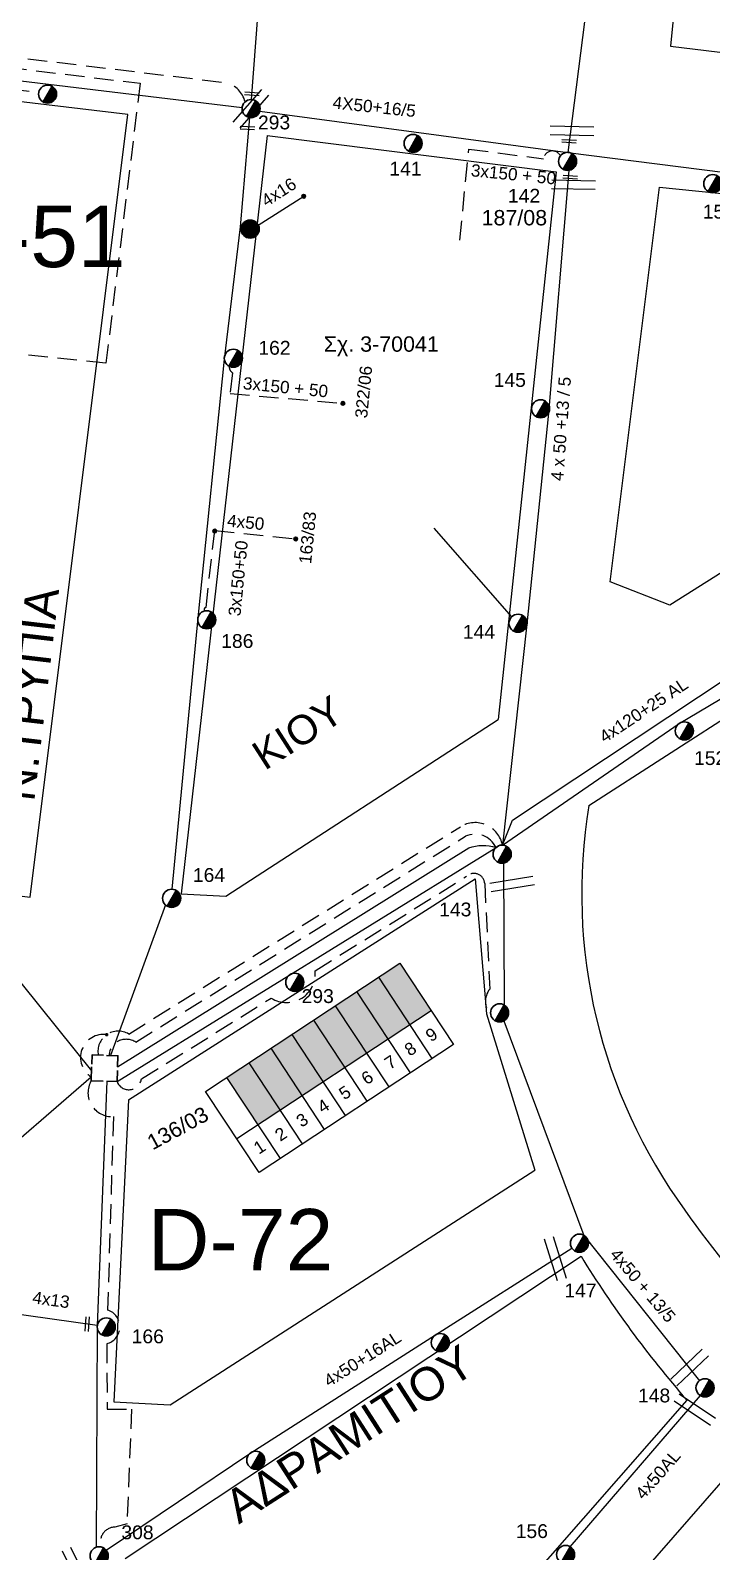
# Model space of a CAD drawing. Header units: millimetres. Extents: x 1421 to 7547, y 822 to 1863.
# Drawn here: x 5642.2 to 5731, y 1402.8 to 1601 of the extents above; entities that cross this region are included whole.
import ezdxf
from ezdxf.enums import TextEntityAlignment as Align

# ---------------------------------------------------------------- set-up
doc = ezdxf.new("R2010")
doc.units = ezdxf.units.MM
doc.linetypes.add('DASHED', pattern=[19.05, 12.7, -6.35])
doc.layers.get('0').update_dxf_attribs({"lineweight": 30})
for name, color, linetype, lineweight in [('3x150+50', 7, 'Continuous', 30), ('3x45+60_10+13_5', 7, 'Continuous', 30), ('3x50+35+16AL', 7, 'Continuous', 30), ('4x13', 7, 'Continuous', 30), ('4x50+13_5', 7, 'Continuous', 30), ('4x50+16_5', 7, 'Continuous', 30), ('4x50AL', 7, 'Continuous', 30), ('Pillar OTE', 7, 'Continuous', 30), ('TEXT_ΚΑΛΩΔΙΩΝ', 7, 'Continuous', 30), ('Άγνωστο εναέριο καλώδιο', 7, 'Continuous', 30), ('Άγνωστο Υπόγειο Καλώδιο', 7, 'DASHED', 30), ('Γυμνά εναέρια ΧΤ και ΦΟΠ (3Φ)   4x50+16AL', 7, 'Continuous', 30), ('Εναέρια παροχή ΧΤ 4x16', 7, 'SYN_LINE', 30), ('Καλώδια ΧΤ   3x150+50CU', 7, 'DASHED', 30), ('Καλώδια ΧΤ   3x150AL+50CU', 7, 'DASHED', 30), ('Μηχανική τομή', 7, 'Continuous', 30), ('Περίπτερο', 7, 'Continuous', 30), ('Στύλος Ξύλινος', 7, 'Continuous', 30), ('Στύλος Ξύλινος @ 1', 7, 'Continuous', 30), ('Στύλος ΦΜ', 7, 'Continuous', 30), ('Στύλος ΦΜ @ 1', 7, 'Continuous', 30), ('Συνδέσεις', 7, 'Continuous', 30), ('Συνεστραμμένα ΧΤ  4x120+25 AL', 7, 'SYN_LINE', 30), ('Τομή', 7, 'Continuous', 30), ('Υπόβαθρο ΔΕΗ', 7, 'Continuous', 30), ('Υπόγεια Καλώδια Δικτύου ΧΤ  4x50AL', 7, 'DASHED', 30)]:
    doc.layers.add(name, color=color, linetype=linetype, lineweight=lineweight)
doc.styles.add('arial', font='arial.ttf')
doc.styles.get("Standard").update_dxf_attribs({"font": 'arial.ttf'})
doc.linetypes.add('SYN_LINE', pattern='A,0.5,-0.0001,["/\\/\\/\\/",Standard,S=0.1,R=0,X=0,Y=-0.05],-0.25', length=0.7501)

# ---------------------------------------------------------------- blocks, each defined once
blk = doc.blocks.new('ΥΠΑΡΧΩΝ ΤΣΙΜΕΝΤΕΝΙΟΣ ΣΤΥΛΟΣ')
at = {"layer": 'Στύλος ΦΜ'}
blk.add_hatch(color=7, dxfattribs=at).paths.add_polyline_path([(-1.29, -2.28, 0.574793), (2.62, 0, 0.268822), (1.3, 2.27)])
at = {"layer": 'Στύλος ΦΜ', "color": 7}
blk.add_line((-1.29, -2.28), (1.3, 2.27), dxfattribs=at)
blk.add_circle((0, 0), 2.62, dxfattribs=at)
at = {"layer": 'Στύλος ΦΜ', "flags": 4}
for tag, p in [('ΑΡΙΘΜΟΣ', (-4.68, 8.05)), ('ΤΥΠΟΣ', (-4.91, 3.03))]:
    blk.add_attdef(tag, p, '', height=4, dxfattribs=at)
blk = doc.blocks.new('PILLAR YPOSTATHMOU')
at = {"layer": 'Περίπτερο', "ltscale": 40}
for points in [[(540.43, 2525.12), (540.43, 2526.01), (541.51, 2526.01)], [(541.59, 2523.53), (540.43, 2523.53), (540.43, 2524.86)], [(541.82, 2526.01), (542.91, 2526.01), (542.91, 2524.95)], [(542.91, 2524.59), (542.91, 2523.53), (541.92, 2523.53)]]:
    blk.add_lwpolyline(points, dxfattribs=at)
blk = doc.blocks.new('ΥΠΑΡΧΩΝ ΞΥΛΙΝΟΣ ΣΤΥΛΟΣ')
at = {"layer": 'Στύλος Ξύλινος'}
h = blk.add_hatch(color=7, dxfattribs=at)
h.paths.add_polyline_path([(-2.62, 0, 0.270008), (-1.29, -2.28), (1.3, 2.27, 0.576266)])
h.paths.add_polyline_path([(-1.29, -2.28, 0.574793), (2.62, 0, 0.268822), (1.3, 2.27)])
at = {"layer": 'Στύλος Ξύλινος', "color": 7}
blk.add_line((-1.29, -2.28), (1.3, 2.27), dxfattribs=at)
blk.add_circle((0, 0), 2.62, dxfattribs=at)
at = {"layer": 'Στύλος Ξύλινος', "flags": 4}
for tag, p in [('ΑΡΙΘΜΟΣ', (-4.91, 8.6)), ('ΤΥΠΟΣ', (-4.85, 3.39))]:
    blk.add_attdef(tag, p, '', height=4, dxfattribs=at)
blk = doc.blocks.new('ΜΗΧΑΝΙΚΗ ΤΟΜΗ')
at = {"layer": 'Μηχανική τομή', "lineweight": -3, "ltscale": 40}
for p, q in [((-3.78, 1.15), (3.8, 1.15)), ((3.8, -0.4), (-3.78, -0.4))]:
    blk.add_line(p, q, dxfattribs=at)
blk = doc.blocks.new('ΤΟΜΗ')
at = {"layer": 'Τομή', "lineweight": -3, "ltscale": 40}
for p, q in [((-11.37, 1.1), (11.37, 1.1)), ((11.37, -3.57), (-11.37, -3.57))]:
    blk.add_line(p, q, dxfattribs=at)
blk = doc.blocks.new('_ΣΥΝΔΕΣΗ')
at = {"layer": 'Συνδέσεις', "linetype": 'SYN_LINE', "ltscale": 40}
blk.add_hatch(color=256, dxfattribs=at).paths.add_polyline_path([(0.5, -0.01, 1), (-0.5, -0.01, 1)])
at = {"layer": 'Συνδέσεις'}
blk.add_circle((0, -0.01), 0.5, dxfattribs=at)

msp = doc.modelspace()

# ---------------------------------------------------------------- hatches: boundary and pattern name
at = {"layer": 'Καλώδια ΧΤ   3x150+50CU', "linetype": 'DASHED', "lineweight": -3, "ltscale": 0.2}
h = msp.add_hatch(color=173, dxfattribs=at)
h.dxf.hatch_style = 1
h.paths.add_polyline_path([(5690.39, 1479.49), (5687.6, 1477.65), (5691.66, 1471.5), (5694.45, 1473.33)])
h = msp.add_hatch(color=30, dxfattribs=at)
h.dxf.hatch_style = 1
h.paths.add_polyline_path([(5687.56, 1477.62), (5684.77, 1475.79), (5688.84, 1469.63), (5691.62, 1471.47)])
h = msp.add_hatch(color=133, dxfattribs=at)
h.dxf.hatch_style = 1
h.paths.add_polyline_path([(5684.77, 1475.79), (5681.99, 1473.95), (5686.05, 1467.79), (5688.84, 1469.63)])
h = msp.add_hatch(color=2, dxfattribs=at)
h.dxf.hatch_style = 1
h.paths.add_polyline_path([(5681.99, 1473.95), (5679.15, 1472.08), (5683.21, 1465.92), (5686.05, 1467.79)])
h = msp.add_hatch(color=5, dxfattribs=at)
h.dxf.hatch_style = 1
h.paths.add_polyline_path([(5683.21, 1465.92), (5679.15, 1472.08), (5676.33, 1470.21), (5680.39, 1464.06)])
h = msp.add_hatch(color=27, dxfattribs=at)
h.dxf.hatch_style = 1
h.paths.add_polyline_path([(5676.33, 1470.21), (5673.57, 1468.4), (5677.63, 1462.25), (5680.39, 1464.06)])
h = msp.add_hatch(color=1, dxfattribs=at)
h.dxf.hatch_style = 1
h.paths.add_polyline_path([(5671.89, 1458.46), (5674.76, 1460.36), (5670.7, 1466.5), (5667.83, 1464.61)])
h = msp.add_hatch(color=6, dxfattribs=at)
h.dxf.hatch_style = 1
h.paths.add_polyline_path([(5674.76, 1460.36), (5677.63, 1462.25), (5673.57, 1468.4), (5670.7, 1466.5)])

# ---------------------------------------------------------------- linework, layer by layer
at = {"layer": '3x150+50', "color": 133, "linetype": 'DASHED', "lineweight": -3, "ltscale": 0.2}
msp.add_lwpolyline([(5698.17, 1573.69), (5699.35, 1585.55), (5709.09, 1584.28, -0.749826), (5711.28, 1584.66, 14.890571)], format="xyb", dxfattribs=at)
at = {"layer": '3x45+60_10+13_5', "color": 6, "lineweight": -3, "ltscale": 0.2}
msp.add_lwpolyline([(5686.05, 1735.53), (5681.89, 1707.18), (5678.6, 1675.71), (5676.42, 1652.29), (5673.19, 1621.17), (5670.98, 1592)], dxfattribs=at)
at = {"layer": '3x50+35+16AL', "color": 27, "lineweight": -3, "ltscale": 0.2}
msp.add_lwpolyline([(5598.24, 1428.35), (5610.59, 1436.13), (5635.46, 1451.99), (5650.14, 1464.67)], dxfattribs=at)
at = {"layer": '4x13', "color": 10, "lineweight": -3, "ltscale": 0.2}
msp.add_lwpolyline([(5650.92, 1432.28), (5638.9, 1433.96)], dxfattribs=at)
at = {"layer": '4x50+13_5', "color": 5, "lineweight": -3, "ltscale": 0.2}
msp.add_lwpolyline([(5728.62, 1689.27), (5724.18, 1670.01), (5716.96, 1621.95), (5712.23, 1585.12)], dxfattribs=at)
at = {"layer": '4x50+13_5', "color": 173, "lineweight": -3, "ltscale": 0.2}
msp.add_lwpolyline([(5712.38, 1582.78), (5709.73, 1551.16), (5706.93, 1523.64), (5703.73, 1494.87)], dxfattribs=at)
at = {"layer": '4x50+13_5', "color": 30, "lineweight": -3, "ltscale": 0.2}
for points in [[(5703.85, 1492.52), (5703.95, 1474.04)], [(5703.93, 1471.99), (5714.34, 1444.03)], [(5714.34, 1444.03), (5729.39, 1425.09)]]:
    msp.add_lwpolyline(points, dxfattribs=at)
at = {"layer": '4x50+16_5', "color": 133, "lineweight": -3, "ltscale": 0.2}
msp.add_lwpolyline([(5672.11, 1590.51), (5712.23, 1585.12), (5756.07, 1579.56), (5778.89, 1576.85)], dxfattribs=at)
at = {"layer": '4x50AL', "color": 10, "lineweight": -3, "ltscale": 0.2}
msp.add_lwpolyline([(5712.55, 1403.47), (5729.55, 1423.15)], dxfattribs=at)
at = {"layer": 'Pillar OTE', "lineweight": -3, "ltscale": 40}
for points in [[(5672.02, 1452.23), (5665.05, 1462.78), (5690.37, 1479.48), (5697.35, 1468.91), (5672.01, 1452.23)], [(5694.58, 1467.08), (5687.6, 1477.65)], [(5691.75, 1465.22), (5684.77, 1475.79)], [(5669.11, 1456.63), (5694.44, 1473.32)], [(5688.96, 1463.38), (5681.99, 1473.95)], [(5686.12, 1461.51), (5679.15, 1472.08)], [(5683.29, 1459.65), (5676.33, 1470.21)], [(5677.67, 1455.95), (5670.7, 1466.5)], [(5680.54, 1457.84), (5673.57, 1468.4)], [(5674.79, 1454.06), (5667.83, 1464.61)]]:
    msp.add_lwpolyline(points, dxfattribs=at)
at = {"layer": 'Άγνωστο εναέριο καλώδιο', "color": 6, "lineweight": -3, "ltscale": 0.2}
msp.add_lwpolyline([(5616.78, 1597.34), (5669.8, 1590.97)], dxfattribs=at)
at = {"layer": 'Άγνωστο εναέριο καλώδιο', "color": 173, "linetype": 'SYN_LINE', "lineweight": -3, "ltscale": 15}
msp.add_lwpolyline([(5704.94, 1524.62), (5694.84, 1536.17)], dxfattribs=at)
at = {"layer": 'Άγνωστο εναέριο καλώδιο', "color": 133, "linetype": 'SYN_LINE', "lineweight": -3, "ltscale": 10}
msp.add_lwpolyline([(5653.5, 1464.06), (5702.89, 1494.55)], dxfattribs=at)
at = {"layer": 'Άγνωστο εναέριο καλώδιο', "color": 5, "linetype": 'SYN_LINE', "lineweight": -3, "ltscale": 10}
msp.add_lwpolyline([(5653.57, 1465.99), (5699.33, 1494.52, -0.162056), (5702.89, 1494.55)], format="xyb", dxfattribs=at)
at = {"layer": 'Άγνωστο εναέριο καλώδιο', "color": 10, "lineweight": -3, "ltscale": 0.2}
msp.add_lwpolyline([(5652.16, 1464.1), (5650.92, 1432.28), (5650.76, 1403.38)], dxfattribs=at)
at = {"layer": 'Άγνωστο Υπόγειο Καλώδιο', "color": 27, "lineweight": -3, "ltscale": 0.2}
msp.add_lwpolyline([(5651.06, 1467.52, -0.649429), (5655.02, 1470.26), (5698.26, 1497.26, -0.523621), (5703.73, 1494.87)], format="xyb", dxfattribs=at)
at = {"layer": 'Άγνωστο Υπόγειο Καλώδιο', "color": 173, "lineweight": -3, "ltscale": 0.2}
msp.add_lwpolyline([(5652.46, 1467.48, -0.580606), (5655.93, 1469.19), (5698.91, 1496.03, -0.412124), (5702.89, 1494.55)], format="xyb", dxfattribs=at)
at = {"layer": 'Άγνωστο Υπόγειο Καλώδιο', "color": 30, "lineweight": -3, "ltscale": 0.2}
msp.add_lwpolyline([(5653.5, 1464.06, 0.765349), (5656.69, 1464.41), (5673.6, 1474.94, 0.626344), (5679.31, 1478.5), (5699.06, 1490.81, -0.629429), (5701.42, 1489.88), (5702.07, 1476.12, 0.372948), (5702.22, 1472.73)], format="xyb", dxfattribs=at)
at = {"layer": 'Άγνωστο Υπόγειο Καλώδιο', "color": 10, "lineweight": -3, "ltscale": 0.2}
msp.add_lwpolyline([(5650.12, 1464.17, 0.593374), (5653.03, 1459.5), (5652.27, 1434.3, -0.757908), (5652.15, 1429.92), (5652.21, 1421.37), (5655.39, 1421.37), (5654.8, 1406.43), (5653.21, 1406.02, 0.500014), (5651.42, 1403.43)], format="xyb", dxfattribs=at)
at = {"layer": 'Άγνωστο Υπόγειο Καλώδιο', "color": 27, "lineweight": -3, "ltscale": 0.2}
msp.add_arc((5651.74, 1467.21), 3, 82.0308, 237.8291, dxfattribs=at)
at = {"layer": 'Γυμνά εναέρια ΧΤ και ΦΟΠ (3Φ)   4x50+16AL', "color": 6, "lineweight": -3, "ltscale": 0.2}
msp.add_lwpolyline([(5604.46, 1520.59), (5618.24, 1503.59), (5632.05, 1487.97), (5650.17, 1465.46)], dxfattribs=at)
at = {"layer": 'Γυμνά εναέρια ΧΤ και ΦΟΠ (3Φ)   4x50+16AL', "color": 10, "lineweight": -3, "ltscale": 0.2}
msp.add_lwpolyline([(5652.1, 1403), (5670.92, 1415.7), (5695, 1431.05), (5712.77, 1442.38)], dxfattribs=at)
at = {"layer": 'Εναέρια παροχή ΧΤ 4x16', "color": 2, "linetype": 'SYN_LINE', "lineweight": -3, "ltscale": 8}
msp.add_lwpolyline([(5671.91, 1575.63), (5677.83, 1579.41)], dxfattribs=at)
at = {"layer": 'Καλώδια ΧΤ   3x150+50CU', "color": 2, "lineweight": -3, "ltscale": 0.2}
msp.add_lwpolyline([(5613.92, 1562.23), (5608.26, 1562.93), (5612.7, 1599.4), (5656.52, 1594.13), (5652.05, 1557.65), (5636.98, 1559.25)], dxfattribs=at)
at = {"layer": 'Καλώδια ΧΤ   3x150+50CU', "color": 133, "lineweight": -3, "ltscale": 0.2}
msp.add_lwpolyline([(5611.63, 1600.96), (5667.78, 1594.2, -0.260276), (5670.2, 1591.71)], format="xyb", dxfattribs=at)
at = {"layer": 'Καλώδια ΧΤ   3x150+50CU', "color": 6, "lineweight": -3, "ltscale": 0.2}
msp.add_lwpolyline([(5614.21, 1564.61), (5610.93, 1565.01), (5614.4, 1593.62, -0.315687), (5616.82, 1595.93), (5643.31, 1592.97)], format="xyb", dxfattribs=at)
at = {"layer": 'Καλώδια ΧΤ   3x150AL+50CU', "color": 2, "linetype": 'Continuous', "lineweight": -3, "ltscale": 0.2}
for points in [[(5670.77, 1589.66), (5669.56, 1575.4), (5667.48, 1558.19), (5664.04, 1524.5), (5660.66, 1489.12)], [(5659.83, 1487.07), (5652.65, 1467.47)]]:
    msp.add_lwpolyline(points, dxfattribs=at)
at = {"layer": 'Καλώδια ΧΤ   3x150AL+50CU', "color": 2, "linetype": 'DASHED', "lineweight": -3, "ltscale": 0.2}
msp.add_lwpolyline([(5668.25, 1557.58, 0.414396), (5668.55, 1556.41), (5668.23, 1553.71), (5682.94, 1552.43)], format="xyb", dxfattribs=at)
at = {"layer": 'Καλώδια ΧΤ   3x150AL+50CU', "color": 2, "linetype": 'DASHED', "lineweight": -2, "ltscale": 0.2}
msp.add_lwpolyline([(5664.91, 1525.38, -0.674281), (5665.1, 1525.81), (5666.24, 1535.88)], format="xyb", dxfattribs=at)
at = {"layer": 'Συνεστραμμένα ΧΤ  4x120+25 AL', "color": 5, "lineweight": -3, "ltscale": 20}
msp.add_lwpolyline([(5703.73, 1494.87), (5705.04, 1498.12), (5741.4, 1522.22), (5745.13, 1521.6)], dxfattribs=at)
at = {"layer": 'Συνεστραμμένα ΧΤ  4x120+25 AL', "color": 133, "lineweight": -3, "ltscale": 20}
msp.add_lwpolyline([(5703.73, 1494.87), (5726.74, 1510.7), (5745.13, 1521.6)], dxfattribs=at)
at = {"layer": 'Υπόβαθρο ΔΕΗ', "lineweight": -3, "ltscale": 0.2}
for points in [[(5731.41, 1656.88), (5725.63, 1598.97)], [(5725.63, 1598.97), (5781.05, 1592.21)], [(5615.75, 1594.69), (5606.72, 1520.4), (5633.93, 1489.13), (5642.2, 1488.11), (5654.93, 1590.06), (5615.75, 1594.69)], [(5673.06, 1587.34), (5661.88, 1488.51), (5661.88, 1488.51)], [(5673.06, 1587.34), (5710.75, 1582.59)], [(5710.75, 1582.59), (5703.16, 1511.24), (5703.16, 1511.24)], [(5717.75, 1529.18), (5724.21, 1580.59)], [(5724.21, 1580.59), (5777.99, 1575.1)], [(5777.99, 1575.1), (5780.57, 1560.82), (5725.53, 1526.11)], [(5725.53, 1526.11), (5717.75, 1529.18)], [(5715.01, 1500.02), (5735.22, 1513.05), (5760.61, 1474.29), (5783.23, 1464.62), (5768.9, 1423.16), (5753.97, 1419.43)], [(5661.88, 1488.51), (5667.7, 1488.24), (5703.16, 1511.24)], [(5655, 1461.69), (5700.19, 1490.46), (5701.65, 1472.89), (5707.95, 1452.51)], [(5655, 1461.69), (5653.07, 1422.36), (5660.42, 1421.93), (5707.95, 1452.51)], [(5654.55, 1401.92), (5713.97, 1441.32)], [(5727.78, 1422.56), (5674.01, 1361.26)], [(5682.15, 1354.51), (5722.16, 1324.24), (5756.87, 1390.35), (5753.34, 1406.63), (5734.26, 1414.23), (5682.15, 1354.51)]]:
    msp.add_lwpolyline(points, dxfattribs=at)
for centre, radius, start, end in [((5783.98, 1488.54), 69.92, 170.5519, 216.1446), ((5833.97, 1521.89), 129.99, 215.0198, 232.0196), ((5831.84, 1513.6), 138.27, 211.5209, 221.1849)]:
    msp.add_arc(centre, radius, start, end, dxfattribs=at)
at = {"layer": 'Υπόγεια Καλώδια Δικτύου ΧΤ  4x50AL', "color": 2, "linetype": 'DASHED', "lineweight": -3, "ltscale": 0.2}
msp.add_line((5666.24, 1535.88), (5676.8, 1534.77), dxfattribs=at)

# ---------------------------------------------------------------- block references
at = {"color": 10, "lineweight": -3, "xscale": 1.362583628674249, "yscale": 1.362583628674249, "zscale": 1.362583628674249, "rotation": 358.0137283071344}
msp.add_blockref('PILLAR YPOSTATHMOU', (4795.01, -1946.76), dxfattribs=at)
at = {"layer": 'Μηχανική τομή', "lineweight": -3, "xscale": 0.2499999999999189, "yscale": 0.2499999999999189, "zscale": 0.2499999999999189}
for p, rotation in [((5671.1, 1592.83), 176.5991583772712), ((5670.51, 1588.39), 176.5991583772712), ((5712.43, 1586.66), 176.5991583772712), ((5712.58, 1581.99), 176.5991583772712), ((5649.5, 1432.48), 266.2509762650262)]:
    msp.add_blockref('ΜΗΧΑΝΙΚΗ ΤΟΜΗ', p, dxfattribs=dict(at, rotation=rotation))
at = {"layer": 'Στύλος Ξύλινος @ 1', "lineweight": -3, "ltscale": 40, "xscale": 0.4499999999998181, "yscale": 0.4499999999998181, "zscale": 0.4499999999998181}
msp.add_blockref('ΥΠΑΡΧΩΝ ΞΥΛΙΝΟΣ ΣΤΥΛΟΣ', (5670.85, 1575.13), dxfattribs=at)
at = {"layer": 'Στύλος ΦΜ @ 1', "lineweight": -3, "ltscale": 40, "xscale": 0.4499999999998181, "yscale": 0.4499999999998181, "zscale": 0.4499999999998181}
for p in [(5644.45, 1592.71), (5703.36, 1473.02), (5695.63, 1430.06), (5671.58, 1414.73)]:
    msp.add_blockref('ΥΠΑΡΧΩΝ ΤΣΙΜΕΝΤΕΝΙΟΣ ΣΤΥΛΟΣ', p, dxfattribs=at)
at = {"layer": 'Στύλος ΦΜ @ 1', "lineweight": -3, "ltscale": 40}
ref = msp.add_blockref('ΥΠΑΡΧΩΝ ΤΣΙΜΕΝΤΕΝΙΟΣ ΣΤΥΛΟΣ', (5670.97, 1590.82), dxfattribs=dict(at, xscale=0.4499999999998181, yscale=0.4499999999998181, zscale=0.4499999999998181))
ref.add_attrib('ΤΥΠΟΣ', '293', (5671.87, 1588.12), dxfattribs={"layer": 'Στύλος ΦΜ', "height": 1.8, "flags": 4})
ref = msp.add_blockref('ΥΠΑΡΧΩΝ ΤΣΙΜΕΝΤΕΝΙΟΣ ΣΤΥΛΟΣ', (5692.09, 1586.29), dxfattribs=dict(at, xscale=0.4499999999998181, yscale=0.4499999999998181, zscale=0.4499999999998181))
ref.add_attrib('ΤΥΠΟΣ', '141', (5688.99, 1582.1), dxfattribs={"layer": 'Στύλος ΦΜ', "height": 1.8, "flags": 4})
ref = msp.add_blockref('ΥΠΑΡΧΩΝ ΤΣΙΜΕΝΤΕΝΙΟΣ ΣΤΥΛΟΣ', (5712.22, 1583.95), dxfattribs=dict(at, xscale=0.4499999999998181, yscale=0.4499999999998181, zscale=0.4499999999998181))
ref.add_attrib('ΤΥΠΟΣ', '142', (5704.45, 1578.57), dxfattribs={"layer": 'Στύλος ΦΜ', "height": 1.8, "flags": 4})
ref = msp.add_blockref('ΥΠΑΡΧΩΝ ΤΣΙΜΕΝΤΕΝΙΟΣ ΣΤΥΛΟΣ', (5731.14, 1581.05), dxfattribs=dict(at, xscale=0.4499999999998181, yscale=0.4499999999998181, zscale=0.4499999999998181))
ref.add_attrib('ΤΥΠΟΣ', '157', (5729.83, 1576.5), dxfattribs={"layer": 'Στύλος ΦΜ', "height": 1.8, "flags": 4})
ref = msp.add_blockref('ΥΠΑΡΧΩΝ ΤΣΙΜΕΝΤΕΝΙΟΣ ΣΤΥΛΟΣ', (5668.66, 1558.3), dxfattribs=dict(at, xscale=0.4499999999998181, yscale=0.4499999999998181, zscale=0.4499999999998181))
ref.add_attrib('ΤΥΠΟΣ', '162', (5671.92, 1558.76), dxfattribs={"layer": 'Στύλος ΦΜ', "height": 1.8, "flags": 4})
ref = msp.add_blockref('ΥΠΑΡΧΩΝ ΤΣΙΜΕΝΤΕΝΙΟΣ ΣΤΥΛΟΣ', (5708.7, 1551.72), dxfattribs=dict(at, xscale=0.4499999999998181, yscale=0.4499999999998181, zscale=0.4499999999998181))
ref.add_attrib('ΤΥΠΟΣ', '145', (5702.59, 1554.57), dxfattribs={"layer": 'Στύλος ΦΜ', "height": 1.8, "flags": 4})
ref = msp.add_blockref('ΥΠΑΡΧΩΝ ΤΣΙΜΕΝΤΕΝΙΟΣ ΣΤΥΛΟΣ', (5665.19, 1524.23), dxfattribs=dict(at, xscale=0.4499999999998181, yscale=0.4499999999998181, zscale=0.4499999999998181))
ref.add_attrib('ΤΥΠΟΣ', '186', (5667.08, 1520.56), dxfattribs={"layer": 'Στύλος ΦΜ', "height": 1.8, "flags": 4})
ref = msp.add_blockref('ΥΠΑΡΧΩΝ ΤΣΙΜΕΝΤΕΝΙΟΣ ΣΤΥΛΟΣ', (5705.76, 1523.78), dxfattribs=dict(at, xscale=0.4499999999998181, yscale=0.4499999999998181, zscale=0.4499999999998181))
ref.add_attrib('ΤΥΠΟΣ', '144', (5698.58, 1521.76), dxfattribs={"layer": 'Στύλος ΦΜ', "height": 1.8, "flags": 4})
ref = msp.add_blockref('ΥΠΑΡΧΩΝ ΤΣΙΜΕΝΤΕΝΙΟΣ ΣΤΥΛΟΣ', (5727.43, 1509.75), dxfattribs=dict(at, xscale=0.4499999999998181, yscale=0.4499999999998181, zscale=0.4499999999998181))
ref.add_attrib('ΤΥΠΟΣ', '152', (5728.7, 1505.31), dxfattribs={"layer": 'Στύλος ΦΜ', "height": 1.8, "flags": 4})
ref = msp.add_blockref('ΥΠΑΡΧΩΝ ΤΣΙΜΕΝΤΕΝΙΟΣ ΣΤΥΛΟΣ', (5703.69, 1493.69), dxfattribs=dict(at, xscale=0.4499999999998181, yscale=0.4499999999998181, zscale=0.4499999999998181))
ref.add_attrib('ΤΥΠΟΣ', '143', (5695.49, 1485.59), dxfattribs={"layer": 'Στύλος ΦΜ', "height": 1.8, "flags": 4})
ref = msp.add_blockref('ΥΠΑΡΧΩΝ ΤΣΙΜΕΝΤΕΝΙΟΣ ΣΤΥΛΟΣ', (5660.62, 1487.94), dxfattribs=dict(at, xscale=0.4499999999998181, yscale=0.4499999999998181, zscale=0.4499999999998181))
ref.add_attrib('ΤΥΠΟΣ', '164', (5663.39, 1490.08), dxfattribs={"layer": 'Στύλος ΦΜ', "height": 1.8, "flags": 4})
ref = msp.add_blockref('ΥΠΑΡΧΩΝ ΤΣΙΜΕΝΤΕΝΙΟΣ ΣΤΥΛΟΣ', (5676.66, 1477), dxfattribs=dict(at, xscale=0.4499999999998181, yscale=0.4499999999998181, zscale=0.4499999999998181))
ref.add_attrib('ΤΥΠΟΣ', '293', (5677.56, 1474.3), dxfattribs={"layer": 'Στύλος ΦΜ', "height": 1.8, "flags": 4})
ref = msp.add_blockref('ΥΠΑΡΧΩΝ ΤΣΙΜΕΝΤΕΝΙΟΣ ΣΤΥΛΟΣ', (5713.76, 1443.01), dxfattribs=dict(at, xscale=0.4499999999998181, yscale=0.4499999999998181, zscale=0.4499999999998181))
ref.add_attrib('ΤΥΠΟΣ', '147', (5711.8, 1435.95), dxfattribs={"layer": 'Στύλος ΦΜ', "height": 1.8, "flags": 4})
ref = msp.add_blockref('ΥΠΑΡΧΩΝ ΤΣΙΜΕΝΤΕΝΙΟΣ ΣΤΥΛΟΣ', (5652.09, 1432.1), dxfattribs=dict(at, xscale=0.4499999999998181, yscale=0.4499999999998181, zscale=0.4499999999998181))
ref.add_attrib('ΤΥΠΟΣ', '166', (5655.41, 1429.97), dxfattribs={"layer": 'Στύλος ΦΜ', "height": 1.8, "flags": 4})
ref = msp.add_blockref('ΥΠΑΡΧΩΝ ΤΣΙΜΕΝΤΕΝΙΟΣ ΣΤΥΛΟΣ', (5730.13, 1424.17), dxfattribs=dict(at, xscale=0.4499999999998181, yscale=0.4499999999998181, zscale=0.4499999999998181))
ref.add_attrib('ΤΥΠΟΣ', '148', (5721.4, 1422.27), dxfattribs={"layer": 'Στύλος ΦΜ', "height": 1.8, "flags": 4})
ref = msp.add_blockref('ΥΠΑΡΧΩΝ ΤΣΙΜΕΝΤΕΝΙΟΣ ΣΤΥΛΟΣ', (5651.17, 1402.28), dxfattribs=dict(at, xscale=0.4499999999998181, yscale=0.4499999999998181, zscale=0.4499999999998181))
ref.add_attrib('ΤΥΠΟΣ', '308', (5654.07, 1404.44), dxfattribs={"layer": 'Στύλος ΦΜ', "height": 1.8, "flags": 4})
ref = msp.add_blockref('ΥΠΑΡΧΩΝ ΤΣΙΜΕΝΤΕΝΙΟΣ ΣΤΥΛΟΣ', (5711.96, 1402.45), dxfattribs=dict(at, xscale=0.4499999999998181, yscale=0.4499999999998181, zscale=0.4499999999998181))
ref.add_attrib('ΤΥΠΟΣ', '156', (5705.46, 1404.6), dxfattribs={"layer": 'Στύλος ΦΜ', "height": 1.8, "flags": 4})
at = {"layer": 'Συνδέσεις', "lineweight": -3}
for p, xscale, yscale, zscale in [((5677.83, 1579.41), 0.4777242751394019, 0.4777242751394019, 0.4777242751394019), ((5682.94, 1552.43), 0.4777242751394019, 0.4777242751394019, 0.4777242751394019), ((5666.23, 1535.79), 0.4777242751394019, 0.4777242751394019, 0.4777242751394019), ((5676.8, 1534.77), 0.4777242751394019, 0.4777242751394019, 0.4777242751394019), ((5652.15, 1470.18), 0.25, 0.25, 0.25)]:
    msp.add_blockref('_ΣΥΝΔΕΣΗ', p, dxfattribs=dict(at, xscale=xscale, yscale=yscale, zscale=zscale))
at = {"layer": 'Τομή', "lineweight": -3}
for p, xscale, yscale, zscale, rotation in [((5670.71, 1591.01), 0.2499999999998873, 0.2499999999998873, 0.2499999999998873, 48.83811085710814), ((5712.8, 1588.23), 0.2499999999998873, 0.2499999999998873, 0.2499999999998873, 358.9431436436782), ((5713, 1581.21), 0.2499999999998873, 0.2499999999998873, 0.2499999999998873, 358.9431436436782), ((5705.04, 1489.5), 0.2499999999998873, 0.2499999999998873, 0.2499999999998873, 189.2766110380433), ((5710.91, 1441.07), 0.2499999999998872, 0.2499999999998872, 0.2499999999998872, 287.4289629423301), ((5727.91, 1427.04), 0.2500000000000557, 0.2500000000000557, 0.2500000000000557, 43.62394162586995), ((5728.98, 1421.59), 0.2500000000000557, 0.2500000000000557, 0.2500000000000557, 326.1621976570677), ((5647.9, 1400.46), 0.2499999999998872, 0.2499999999998872, 0.2499999999998872, 116.2541108604634)]:
    msp.add_blockref('ΤΟΜΗ', p, dxfattribs=dict(at, xscale=xscale, yscale=yscale, zscale=zscale, rotation=rotation))

# ---------------------------------------------------------------- texts
at = {"lineweight": -3, "ltscale": 40, "attachment_point": 1, "style": 'arial'}
for s, insert, char_height, width, rotation in [('{\\H1.083x;Ν.ΤΡΥΠΙΑ}', (5638.4, 1500.95), 4, 35.3422, 83.2974), ('{\\H1.083x;ΚΙΟΥ}', (5670.7, 1507.71), 3.5, 58.5321, 32.6993), ('{\\H1.083x;AΔΡΑΜΙΤΙΟΥ}', (5667.03, 1409.99), 4, 42.6234, 32.6993)]:
    msp.add_mtext(s, dxfattribs=dict(at, insert=insert, char_height=char_height, width=width, rotation=rotation))
at = {"lineweight": -3, "ltscale": 30, "char_height": 1.63, "width": 11.2573, "attachment_point": 1, "rotation": 33.4206}
for s, insert in [('9', (5693.51, 1470.52)), ('8', (5690.75, 1468.66)), ('7', (5688.16, 1466.92)), ('6', (5685.13, 1464.92)), ('5', (5682.21, 1462.96)), ('4', (5679.41, 1461.21)), ('3', (5676.65, 1459.39)), ('2', (5673.87, 1457.56)), ('1', (5671.09, 1455.88))]:
    msp.add_mtext(s, dxfattribs=dict(at, insert=insert))
at = {"layer": 'TEXT_ΚΑΛΩΔΙΩΝ', "lineweight": -3, "ltscale": 0.2, "style": 'arial'}
for s, rotation, p in [('3x150 + 50', 354.3636, (5699.56, 1582.02)), ('3x150 + 50', 354.3636, (5669.85, 1554.28)), ('4 x 50 +13 / 5', 85.6538, (5711.64, 1542.26)), ('4x50', 354.3636, (5667.79, 1536.38)), ('3x150+50', 84.2935, (5669.58, 1524.64)), ('4x50 + 13/5', 310.2443, (5717.63, 1441.48))]:
    msp.add_text(s, height=1.6, rotation=rotation, dxfattribs=at).set_placement(p)
at = {"layer": 'TEXT_ΚΑΛΩΔΙΩΝ', "lineweight": -3, "ltscale": 0.2}
for s, rotation, p in [('4x16', 32.5393, (5674.58, 1579.95)), ('4x120+25 AL', 33.5445, (5722.13, 1512.45)), ('4x13', 352.0559, (5644.91, 1435.65)), ('4x50+16AL', 32.5157, (5685.48, 1427.95)), ('4x50AL', 49.174, (5723.98, 1412.88))]:
    msp.add_text(s, height=1.6, rotation=rotation, dxfattribs=at).set_placement(p, align=Align.MIDDLE_CENTER)
at = {"layer": 'TEXT_ΚΑΛΩΔΙΩΝ', "lineweight": -3, "insert": (5681.7, 1592.44), "char_height": 1.6, "attachment_point": 1, "rotation": 353.9871}
msp.add_mtext_dynamic_manual_height_columns('4X50+16/5', width=1.8, gutter_width=12.5, heights=[0.0453], dxfattribs=at)
at = {"layer": 'TEXT_ΚΑΛΩΔΙΩΝ', "lineweight": -3, "ltscale": 0.2, "char_height": 1.6, "attachment_point": 1, "rotation": 84.2935, "style": 'arial'}
for s, insert in [('322/06', (5684.5, 1550.59)), ('163/83', (5677.2, 1531.6))]:
    msp.add_mtext_dynamic_manual_height_columns(s, width=17.2548, gutter_width=12.5, heights=[0], dxfattribs=dict(at, insert=insert))
at = {"layer": 'Υπόβαθρο ΔΕΗ', "lineweight": -3, "attachment_point": 1}
for s, width, insert, char_height in [('ΦΦ-51', 30.8332, (5620.64, 1578.17), 8), ('187/08', 17.2548, (5701.01, 1577.61), 2), ('Σχ. 3-70041', 17.2548, (5680.44, 1561.15), 2), ('D-72', 30.8332, (5657.47, 1447.46), 8)]:
    msp.add_mtext_dynamic_manual_height_columns(s, width=width, gutter_width=12.5, heights=[0], dxfattribs=dict(at, insert=insert, char_height=char_height))
at = {"layer": 'Υπόβαθρο ΔΕΗ', "lineweight": -3, "insert": (5657.18, 1456.84), "char_height": 2, "attachment_point": 1, "rotation": 28.5299}
msp.add_mtext_dynamic_manual_height_columns('136/03', width=13.4847, gutter_width=12.5, heights=[0], dxfattribs=at)

doc.saveas('drawing.dxf')
